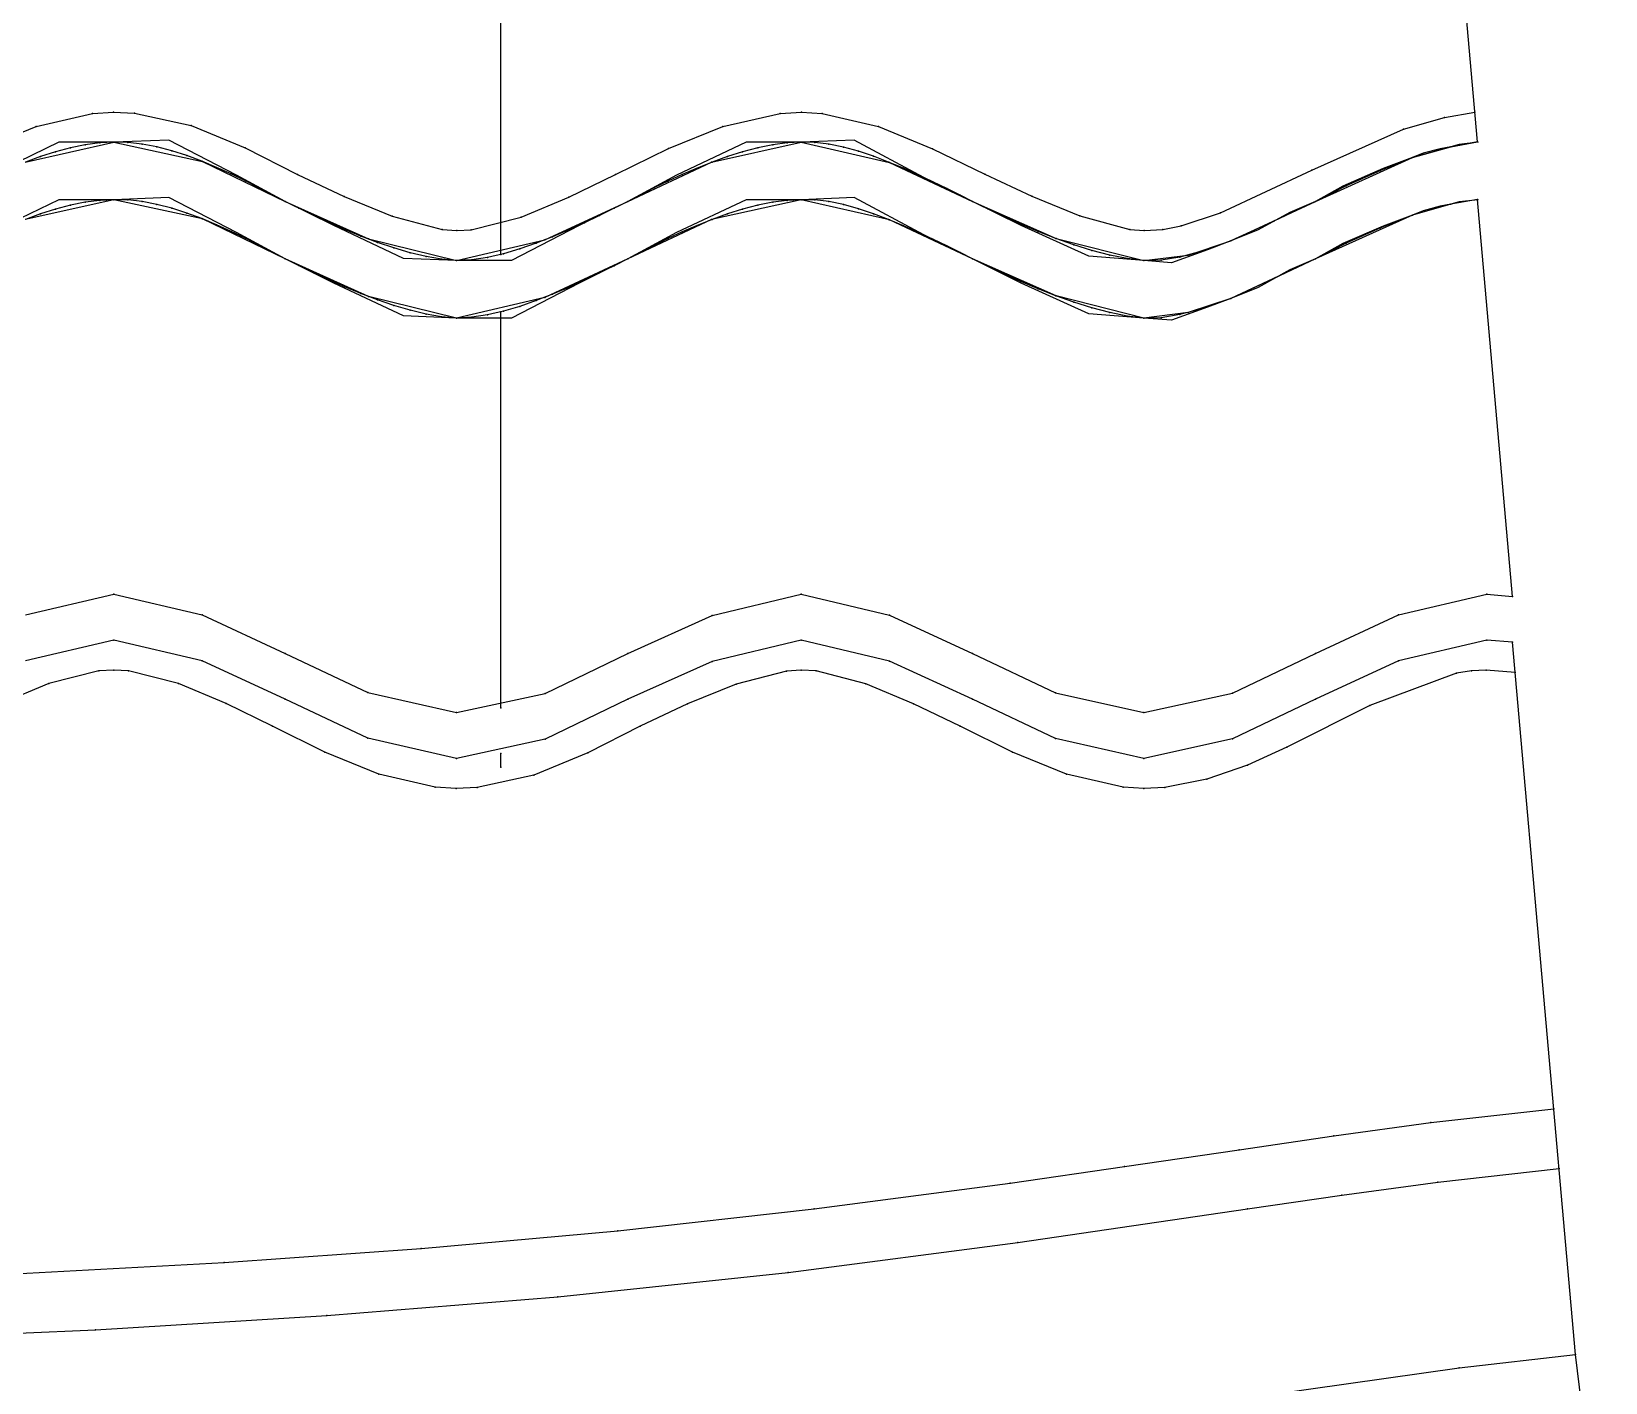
# Model space of a CAD drawing. Extents: x -592 to 501, y 0 to 1813.
# Drawn here: x -208.5 to -40.2, y 1311.6 to 1456.1 of the extents above; entities that cross this region are included whole.
import ezdxf

# ---------------------------------------------------------------- set-up
doc = ezdxf.new("R2010")
doc.units = 0

# ---------------------------------------------------------------- blocks, each defined once
blk = doc.blocks.new('Pattern2D_1545467_M')
at = {"layer": '1'}
blk.add_lwpolyline([(-209.180191, 1442.106689), (-199.711121, 1444.237427), (-190.223969, 1442.186768), (-181.393417, 1437.909546), (-172.489059, 1433.899658), (-163.075256, 1431.582153), (-153.633698, 1433.790405), (-144.757309, 1437.909668), (-135.79277, 1442.108032), (-126.213211, 1444.237427), (-116.762497, 1442.078979), (-107.895279, 1437.909546), (-98.979752, 1433.950806), (-89.577576, 1431.582153), (-84.851654, 1432.177734), (-80.305527, 1433.69104), (-71.259644, 1437.909546), (-60.856766, 1442.597046), (-56.78627, 1443.768433), (-53.920898, 1444.276123), (-58.595596, 1497.202271)], dxfattribs=at)
at = {"layer": '2'}
for p in [(-54.203232, 1447.472534), (-54.203232, 1447.472534), (-199.711121, 1444.237427), (-199.711121, 1444.237427), (-126.213211, 1444.237427), (-126.213211, 1444.237427), (-56.78627, 1443.768433), (-56.78627, 1443.768433), (-53.920898, 1444.276123), (-53.920898, 1444.276123), (-53.920898, 1444.276123), (-53.920898, 1444.276123), (-60.856766, 1442.597046), (-60.856766, 1442.597046), (-181.393417, 1437.909546), (-181.393417, 1437.909546), (-144.757309, 1437.909668), (-144.757309, 1437.909668), (-107.895279, 1437.909546), (-107.895279, 1437.909546), (-71.259644, 1437.909546), (-71.259644, 1437.909546), (-80.305527, 1433.69104), (-80.305527, 1433.69104), (-158.326263, 1432.251343), (-158.326263, 1432.251343), (-163.075256, 1431.582153), (-163.075256, 1431.582153), (-89.577576, 1431.582153), (-89.577576, 1431.582153)]:
    blk.add_point(p, dxfattribs=at)
at = {"layer": '3'}
for p in [(-201.959274, 1447.308594), (-201.959274, 1447.308594), (-199.733124, 1447.441406), (-199.733124, 1447.441406), (-197.500671, 1447.340454), (-197.500671, 1447.340454), (-128.462189, 1447.325195), (-128.462189, 1447.325195), (-126.203842, 1447.441895), (-126.203842, 1447.441895), (-123.970398, 1447.31189), (-123.970398, 1447.31189), (-208.008148, 1445.927246), (-208.008148, 1445.927246), (-191.424667, 1446.017456), (-191.424667, 1446.017456), (-134.578445, 1445.941406), (-134.578445, 1445.941406), (-117.942719, 1445.914917), (-117.942719, 1445.914917), (-61.821274, 1445.640625), (-61.821274, 1445.640625), (-57.462387, 1446.89502), (-57.462387, 1446.89502), (-204.322495, 1443.644165), (-204.322495, 1443.644165), (-202.748474, 1443.963989), (-202.748474, 1443.963989), (-201.207428, 1444.166626), (-201.207428, 1444.166626), (-199.711121, 1444.237427), (-199.711121, 1444.237427), (-198.214859, 1444.21582), (-198.214859, 1444.21582), (-196.673859, 1444.045288), (-196.673859, 1444.045288), (-195.099854, 1443.74292), (-195.099854, 1443.74292), (-130.859833, 1443.644165), (-130.859833, 1443.644165), (-129.267258, 1443.963989), (-129.267258, 1443.963989), (-127.713913, 1444.166626), (-127.713913, 1444.166626), (-126.213211, 1444.237427), (-126.213211, 1444.237427), (-124.764465, 1444.211304), (-124.764465, 1444.211304), (-123.254486, 1444.029053), (-123.254486, 1444.029053), (-121.697372, 1443.709961), (-121.697372, 1443.709961), (-56.78627, 1443.768433), (-56.78627, 1443.768433), (-207.522339, 1442.71167), (-207.522339, 1442.71167), (-205.917725, 1443.221924), (-205.917725, 1443.221924), (-193.504669, 1443.325928), (-193.504669, 1443.325928), (-191.90007, 1442.811279), (-191.90007, 1442.811279), (-190.297821, 1442.215942), (-190.297821, 1442.215942), (-190.223969, 1442.186768), (-190.223969, 1442.186768), (-185.650803, 1443.632446), (-185.650803, 1443.632446), (-140.418701, 1443.582642), (-140.418701, 1443.582642), (-135.79277, 1442.108032), (-135.79277, 1442.108032), (-135.7397, 1442.128174), (-135.7397, 1442.128174), (-134.10939, 1442.71167), (-134.10939, 1442.71167), (-132.478363, 1443.221924), (-132.478363, 1443.221924), (-120.1073, 1443.273804), (-120.1073, 1443.273804), (-118.498352, 1442.73999), (-118.498352, 1442.73999), (-116.884705, 1442.128052), (-116.884705, 1442.128052), (-116.762497, 1442.078979), (-116.762497, 1442.078979), (-112.194702, 1443.551392), (-112.194702, 1443.551392), (-60.856766, 1442.597046), (-60.856766, 1442.597046), (-188.709717, 1441.557251), (-188.709717, 1441.557251), (-187.147537, 1440.852173), (-187.147537, 1440.852173), (-180.064362, 1440.79834), (-180.064362, 1440.79834), (-146.084991, 1440.798706), (-146.084991, 1440.798706), (-138.944519, 1440.800171), (-138.944519, 1440.800171), (-137.35585, 1441.486084), (-137.35585, 1441.486084), (-115.280457, 1441.45752), (-115.280457, 1441.45752), (-113.699829, 1440.747925), (-113.699829, 1440.747925), (-106.599625, 1440.814453), (-106.599625, 1440.814453), (-71.645233, 1441.271118), (-71.645233, 1441.271118), (-64.307785, 1441.225464), (-64.307785, 1441.225464), (-185.623016, 1440.117676), (-185.623016, 1440.117676), (-184.14798, 1439.371094), (-184.14798, 1439.371094), (-182.734177, 1438.629395), (-182.734177, 1438.629395), (-143.412094, 1438.625), (-143.412094, 1438.625), (-141.985977, 1439.354858), (-141.985977, 1439.354858), (-140.49234, 1440.084839), (-140.49234, 1440.084839), (-112.156799, 1440.018799), (-112.156799, 1440.018799), (-110.665665, 1439.289673), (-110.665665, 1439.289673), (-67.95961, 1439.593628), (-67.95961, 1439.593628), (-181.393417, 1437.909546), (-181.393417, 1437.909546), (-179.921814, 1437.186523), (-179.921814, 1437.186523), (-175.055511, 1438.426514), (-175.055511, 1438.426514), (-151.060226, 1438.374634), (-151.060226, 1438.374634), (-146.223785, 1437.181274), (-146.223785, 1437.181274), (-144.757309, 1437.909668), (-144.757309, 1437.909668), (-109.240417, 1438.580078), (-109.240417, 1438.580078), (-107.895279, 1437.909546), (-107.895279, 1437.909546), (-106.277206, 1437.118652), (-106.277206, 1437.118652), (-101.560989, 1438.482178), (-101.560989, 1438.482178), (-71.259644, 1437.909546), (-71.259644, 1437.909546), (-178.356415, 1436.435913), (-178.356415, 1436.435913), (-176.715607, 1435.67688), (-176.715607, 1435.67688), (-169.933487, 1436.332275), (-169.933487, 1436.332275), (-156.15419, 1436.234985), (-156.15419, 1436.234985), (-149.398346, 1435.638916), (-149.398346, 1435.638916), (-147.775879, 1436.416992), (-147.775879, 1436.416992), (-104.557388, 1436.306641), (-104.557388, 1436.306641), (-102.756149, 1435.494629), (-102.756149, 1435.494629), (-96.430206, 1436.378418), (-96.430206, 1436.378418), (-85.607361, 1435.287109), (-85.607361, 1435.287109), (-81.384491, 1436.692871), (-81.384491, 1436.692871), (-75.697861, 1435.800537), (-75.697861, 1435.800537), (-175.0177, 1434.928467), (-175.0177, 1434.928467), (-173.281067, 1434.209595), (-173.281067, 1434.209595), (-172.489059, 1433.899658), (-172.489059, 1433.899658), (-164.612656, 1434.900146), (-164.612656, 1434.900146), (-163.046539, 1434.787842), (-163.046539, 1434.787842), (-161.480209, 1434.869995), (-161.480209, 1434.869995), (-153.633698, 1433.790405), (-153.633698, 1433.790405), (-152.793167, 1434.130371), (-152.793167, 1434.130371), (-151.075867, 1434.869263), (-151.075867, 1434.869263), (-100.893875, 1434.703735), (-100.893875, 1434.703735), (-98.99086, 1433.955078), (-98.99086, 1433.955078), (-98.979752, 1433.950806), (-98.979752, 1433.950806), (-91.1073, 1434.908447), (-91.1073, 1434.908447), (-89.554581, 1434.789185), (-89.554581, 1434.789185), (-87.575485, 1434.910522), (-87.575485, 1434.910522), (-80.305527, 1433.69104), (-80.305527, 1433.69104), (-171.524048, 1433.539185), (-171.524048, 1433.539185), (-169.764984, 1432.936523), (-169.764984, 1432.936523), (-168.022217, 1432.42041), (-168.022217, 1432.42041), (-166.314117, 1432.01001), (-166.314117, 1432.01001), (-159.753967, 1431.924438), (-159.753967, 1431.924438), (-158.030609, 1432.319092), (-158.030609, 1432.319092), (-156.285828, 1432.833008), (-156.285828, 1432.833008), (-154.534912, 1433.444214), (-154.534912, 1433.444214), (-97.06749, 1433.269531), (-97.06749, 1433.269531), (-95.14415, 1432.668457), (-95.14415, 1432.668457), (-93.241135, 1432.172729), (-93.241135, 1432.172729), (-85.760101, 1431.953369), (-85.760101, 1431.953369), (-84.851654, 1432.177734), (-84.851654, 1432.177734), (-83.79715, 1432.47644), (-83.79715, 1432.47644), (-81.942795, 1433.089355), (-81.942795, 1433.089355), (-164.658997, 1431.724243), (-164.658997, 1431.724243), (-163.075256, 1431.582153), (-163.075256, 1431.582153), (-161.440613, 1431.671387), (-161.440613, 1431.671387), (-91.378845, 1431.803589), (-91.378845, 1431.803589), (-89.577576, 1431.582153), (-89.577576, 1431.582153), (-87.723068, 1431.621582), (-87.723068, 1431.621582)]:
    blk.add_point(p, dxfattribs=at)
at = {"layer": '8'}
for points in [[(-158.326263, 1432.251343), (-158.326294, 1497.670654)], [(-213.780029, 1443.578003), (-208.008148, 1445.927246), (-201.959274, 1447.308594), (-199.733124, 1447.441406), (-197.500671, 1447.340454), (-191.424667, 1446.017456), (-185.650803, 1443.632446), (-180.064362, 1440.79834), (-175.055511, 1438.426514), (-169.933487, 1436.332275), (-164.612656, 1434.900146), (-163.046539, 1434.787842), (-161.480209, 1434.869995), (-156.15419, 1436.234985), (-151.060226, 1438.374634), (-146.084991, 1440.798706), (-140.418701, 1443.582642), (-134.578445, 1445.941406), (-128.462189, 1447.325195), (-126.203842, 1447.441895), (-123.970398, 1447.31189), (-117.942719, 1445.914917), (-112.194702, 1443.551392), (-106.599625, 1440.814453), (-101.560989, 1438.482178), (-96.430206, 1436.378418), (-91.1073, 1434.908447), (-89.554581, 1434.789185), (-87.575485, 1434.910522), (-85.607361, 1435.287109), (-81.384491, 1436.692871), (-71.645233, 1441.271118), (-61.821274, 1445.640625), (-57.462387, 1446.89502), (-54.203232, 1447.472534)], [(-53.920898, 1444.276123), (-56.78627, 1443.768433), (-56.78627, 1443.768433), (-60.856766, 1442.597046), (-60.856766, 1442.597046), (-64.307785, 1441.225464), (-67.95961, 1439.593628), (-71.259644, 1437.909546), (-71.259644, 1437.909546), (-75.697861, 1435.800537), (-80.305527, 1433.69104), (-80.305527, 1433.69104), (-81.942795, 1433.089355), (-83.79715, 1432.47644), (-85.760101, 1431.953369), (-87.723068, 1431.621582), (-89.577576, 1431.582153), (-89.577576, 1431.582153), (-91.378845, 1431.803589), (-93.241135, 1432.172729), (-95.14415, 1432.668457), (-97.06749, 1433.269531), (-98.99086, 1433.955078), (-100.893875, 1434.703735), (-102.756149, 1435.494629), (-104.557388, 1436.306641), (-106.277206, 1437.118652), (-107.895279, 1437.909546), (-107.895279, 1437.909546), (-109.240417, 1438.580078), (-110.665665, 1439.289673), (-112.156799, 1440.018799), (-113.699829, 1440.747925), (-115.280457, 1441.45752), (-116.884705, 1442.128052), (-118.498352, 1442.73999), (-120.1073, 1443.273804), (-121.697372, 1443.709961), (-123.254486, 1444.029053), (-124.764465, 1444.211304), (-126.213211, 1444.237427), (-126.213211, 1444.237427), (-127.713913, 1444.166626), (-129.267258, 1443.963989), (-130.859833, 1443.644165), (-132.478363, 1443.221924), (-134.10939, 1442.71167), (-135.7397, 1442.128174), (-137.35585, 1441.486084), (-138.944519, 1440.800171), (-140.49234, 1440.084839), (-141.985977, 1439.354858), (-143.412094, 1438.625), (-144.757309, 1437.909668), (-144.757309, 1437.909668), (-146.223785, 1437.181274), (-147.775879, 1436.416992), (-149.398346, 1435.638916), (-151.075867, 1434.869263), (-152.793167, 1434.130371), (-154.534912, 1433.444214), (-156.285828, 1432.833008), (-158.030609, 1432.319092), (-159.753967, 1431.924438), (-161.440613, 1431.671387), (-163.075256, 1431.582153), (-163.075256, 1431.582153), (-164.658997, 1431.724243), (-166.314117, 1432.01001), (-168.022217, 1432.42041), (-169.764984, 1432.936523), (-171.524048, 1433.539185), (-173.281067, 1434.209595), (-175.0177, 1434.928467), (-176.715607, 1435.67688), (-178.356415, 1436.435913), (-179.921814, 1437.186523), (-181.393417, 1437.909546), (-181.393417, 1437.909546), (-182.734177, 1438.629395), (-184.14798, 1439.371094), (-185.623016, 1440.117676), (-187.147537, 1440.852173), (-188.709717, 1441.557251), (-190.297821, 1442.215942), (-191.90007, 1442.811279), (-193.504669, 1443.325928), (-195.099854, 1443.74292), (-196.673859, 1444.045288), (-198.214859, 1444.21582), (-199.711121, 1444.237427), (-199.711121, 1444.237427), (-201.207428, 1444.166626), (-202.748474, 1443.963989), (-204.322495, 1443.644165), (-205.917725, 1443.221924), (-207.522339, 1442.71167), (-209.124603, 1442.128174)]]:
    blk.add_lwpolyline(points, dxfattribs=at)
at = {"layer": '84'}
blk.add_lwpolyline([(-209.180191, 1442.106689), (-199.711121, 1444.237427), (-190.223969, 1442.186768), (-181.393417, 1437.909546), (-172.489059, 1433.899658), (-163.075256, 1431.582153), (-153.633698, 1433.790405), (-144.757309, 1437.909668), (-135.79277, 1442.108032), (-126.213211, 1444.237427), (-116.762497, 1442.078979), (-107.895279, 1437.909546), (-98.979752, 1433.950806), (-89.577576, 1431.582153), (-84.851654, 1432.177734), (-80.305527, 1433.69104), (-71.259644, 1437.909546), (-60.856766, 1442.597046), (-56.78627, 1443.768433), (-53.920898, 1444.276123), (-58.595596, 1497.202271)], dxfattribs=at)
at = {"layer": '85'}
for points in [[(-158.326263, 1432.251343), (-158.326294, 1497.670654)], [(-213.780029, 1443.578003), (-208.008148, 1445.927246), (-201.959274, 1447.308594), (-199.733124, 1447.441406), (-197.500671, 1447.340454), (-191.424667, 1446.017456), (-185.650803, 1443.632446), (-180.064362, 1440.79834), (-175.055511, 1438.426514), (-169.933487, 1436.332275), (-164.612656, 1434.900146), (-163.046539, 1434.787842), (-161.480209, 1434.869995), (-156.15419, 1436.234985), (-151.060226, 1438.374634), (-146.084991, 1440.798706), (-140.418701, 1443.582642), (-134.578445, 1445.941406), (-128.462189, 1447.325195), (-126.203842, 1447.441895), (-123.970398, 1447.31189), (-117.942719, 1445.914917), (-112.194702, 1443.551392), (-106.599625, 1440.814453), (-101.560989, 1438.482178), (-96.430206, 1436.378418), (-91.1073, 1434.908447), (-89.554581, 1434.789185), (-87.575485, 1434.910522), (-85.607361, 1435.287109), (-81.384491, 1436.692871), (-71.645233, 1441.271118), (-61.821274, 1445.640625), (-57.462387, 1446.89502), (-54.203232, 1447.472534)], [(-53.920898, 1444.276123), (-53.84613, 1444.237427), (-55.881378, 1444.002808), (-56.78627, 1443.768433), (-57.91687, 1443.534302), (-59.725952, 1443.065552), (-60.856766, 1442.597046), (-64.023071, 1441.424927), (-68.319733, 1439.550415), (-71.259644, 1437.909546), (-73.973389, 1436.737915), (-77.36586, 1434.863403), (-80.305527, 1433.69104), (-82.793106, 1432.753784), (-86.637436, 1431.348022), (-89.577576, 1431.582153), (-95.457397, 1432.050903), (-102.693954, 1435.331909), (-107.895279, 1437.909546), (-113.096832, 1440.487671), (-120.55957, 1444.471558), (-126.213211, 1444.237427), (-132.093033, 1444.237427), (-139.556, 1440.722046), (-144.757309, 1437.909668), (-149.958633, 1435.331909), (-157.195679, 1431.582153), (-163.075256, 1431.582153), (-168.729126, 1431.816528), (-176.191864, 1435.331909), (-181.393417, 1437.909546), (-186.594727, 1440.722046), (-193.831299, 1444.471558), (-199.711121, 1444.237427), (-205.591156, 1444.237427), (-212.827728, 1440.722046)]]:
    blk.add_lwpolyline(points, dxfattribs=at)
blk = doc.blocks.new('Pattern2D_1545469_M')
at = {"layer": '1'}
blk.add_lwpolyline([(-209.152863, 1393.704468), (-199.711349, 1395.912598), (-190.269745, 1393.704468), (-181.393188, 1389.585449), (-172.535782, 1385.41748), (-163.07547, 1383.25769), (-153.588211, 1385.308105), (-144.757553, 1389.585327), (-135.74649, 1393.625244), (-126.213242, 1395.91272), (-116.78067, 1393.674683), (-107.895538, 1389.585205), (-99.0466, 1385.388306), (-89.577576, 1383.25769), (-80.099121, 1385.337769), (-71.259415, 1389.585327), (-62.383011, 1393.70459), (-52.941483, 1395.912842), (-50.170441, 1395.673584), (-53.920898, 1438.135742), (-56.78627, 1437.628052), (-60.856766, 1436.456665), (-71.259644, 1431.769165), (-80.305527, 1427.550659), (-84.851654, 1426.037354), (-89.577576, 1425.441772), (-98.979752, 1427.810425), (-107.895279, 1431.769165), (-116.762497, 1435.938599), (-126.213211, 1438.097046), (-135.79277, 1435.967651), (-144.757309, 1431.769287), (-153.633698, 1427.650024), (-163.075256, 1425.441772), (-172.489059, 1427.759277), (-181.393417, 1431.769165), (-190.223969, 1436.046387), (-199.711121, 1438.097046), (-209.180191, 1435.966309)], dxfattribs=at)
at = {"layer": '2'}
for p in [(-199.711121, 1438.097046), (-199.711121, 1438.097046), (-126.213211, 1438.097046), (-126.213211, 1438.097046), (-56.78627, 1437.628052), (-56.78627, 1437.628052), (-53.920898, 1438.135742), (-53.920898, 1438.135742), (-53.920898, 1438.135742), (-53.920898, 1438.135742), (-60.856766, 1436.456665), (-60.856766, 1436.456665), (-181.393417, 1431.769165), (-181.393417, 1431.769165), (-144.757309, 1431.769287), (-144.757309, 1431.769287), (-107.895279, 1431.769165), (-107.895279, 1431.769165), (-71.259644, 1431.769165), (-71.259644, 1431.769165), (-80.305527, 1427.550659), (-80.305527, 1427.550659), (-163.075256, 1425.441772), (-163.075256, 1425.441772), (-158.326263, 1426.110962), (-158.326263, 1426.110962), (-89.577576, 1425.441772), (-89.577576, 1425.441772), (-50.170441, 1395.673584), (-50.170441, 1395.673584), (-158.326263, 1383.787964), (-158.326263, 1383.787964)]:
    blk.add_point(p, dxfattribs=at)
at = {"layer": '3'}
for p in [(-205.917725, 1437.081543), (-205.917725, 1437.081543), (-204.322495, 1437.503784), (-204.322495, 1437.503784), (-202.748474, 1437.823608), (-202.748474, 1437.823608), (-201.207428, 1438.026245), (-201.207428, 1438.026245), (-199.711121, 1438.097046), (-199.711121, 1438.097046), (-198.214859, 1438.075439), (-198.214859, 1438.075439), (-196.673859, 1437.904907), (-196.673859, 1437.904907), (-195.099854, 1437.602539), (-195.099854, 1437.602539), (-193.504669, 1437.185547), (-193.504669, 1437.185547), (-132.478363, 1437.081543), (-132.478363, 1437.081543), (-130.859833, 1437.503784), (-130.859833, 1437.503784), (-129.267258, 1437.823608), (-129.267258, 1437.823608), (-127.713913, 1438.026245), (-127.713913, 1438.026245), (-126.213211, 1438.097046), (-126.213211, 1438.097046), (-124.764465, 1438.070923), (-124.764465, 1438.070923), (-123.254486, 1437.888672), (-123.254486, 1437.888672), (-121.697372, 1437.56958), (-121.697372, 1437.56958), (-120.1073, 1437.133423), (-120.1073, 1437.133423), (-56.78627, 1437.628052), (-56.78627, 1437.628052), (-207.522339, 1436.571289), (-207.522339, 1436.571289), (-191.90007, 1436.670898), (-191.90007, 1436.670898), (-190.297821, 1436.075562), (-190.297821, 1436.075562), (-190.223969, 1436.046387), (-190.223969, 1436.046387), (-188.709717, 1435.41687), (-188.709717, 1435.41687), (-137.35585, 1435.345703), (-137.35585, 1435.345703), (-135.79277, 1435.967651), (-135.79277, 1435.967651), (-135.7397, 1435.987793), (-135.7397, 1435.987793), (-134.10939, 1436.571289), (-134.10939, 1436.571289), (-118.498352, 1436.599609), (-118.498352, 1436.599609), (-116.884705, 1435.987671), (-116.884705, 1435.987671), (-116.762497, 1435.938599), (-116.762497, 1435.938599), (-115.280457, 1435.317139), (-115.280457, 1435.317139), (-60.856766, 1436.456665), (-60.856766, 1436.456665), (-187.147537, 1434.711792), (-187.147537, 1434.711792), (-185.623016, 1433.977295), (-185.623016, 1433.977295), (-140.49234, 1433.944458), (-140.49234, 1433.944458), (-138.944519, 1434.65979), (-138.944519, 1434.65979), (-113.699829, 1434.607544), (-113.699829, 1434.607544), (-112.156799, 1433.878418), (-112.156799, 1433.878418), (-64.307785, 1435.085083), (-64.307785, 1435.085083), (-184.14798, 1433.230713), (-184.14798, 1433.230713), (-182.734177, 1432.489014), (-182.734177, 1432.489014), (-143.412094, 1432.484619), (-143.412094, 1432.484619), (-141.985977, 1433.214478), (-141.985977, 1433.214478), (-110.665665, 1433.149292), (-110.665665, 1433.149292), (-109.240417, 1432.439697), (-109.240417, 1432.439697), (-67.95961, 1433.453247), (-67.95961, 1433.453247), (-181.393417, 1431.769165), (-181.393417, 1431.769165), (-179.921814, 1431.046143), (-179.921814, 1431.046143), (-178.356415, 1430.295532), (-178.356415, 1430.295532), (-147.775879, 1430.276611), (-147.775879, 1430.276611), (-146.223785, 1431.040894), (-146.223785, 1431.040894), (-144.757309, 1431.769287), (-144.757309, 1431.769287), (-107.895279, 1431.769165), (-107.895279, 1431.769165), (-106.277206, 1430.978271), (-106.277206, 1430.978271), (-71.259644, 1431.769165), (-71.259644, 1431.769165), (-176.715607, 1429.536499), (-176.715607, 1429.536499), (-175.0177, 1428.788086), (-175.0177, 1428.788086), (-151.075867, 1428.728882), (-151.075867, 1428.728882), (-149.398346, 1429.498535), (-149.398346, 1429.498535), (-104.557388, 1430.16626), (-104.557388, 1430.16626), (-102.756149, 1429.354248), (-102.756149, 1429.354248), (-100.893875, 1428.563354), (-100.893875, 1428.563354), (-75.697861, 1429.660156), (-75.697861, 1429.660156), (-173.281067, 1428.069214), (-173.281067, 1428.069214), (-172.489059, 1427.759277), (-172.489059, 1427.759277), (-171.524048, 1427.398804), (-171.524048, 1427.398804), (-154.534912, 1427.303833), (-154.534912, 1427.303833), (-153.633698, 1427.650024), (-153.633698, 1427.650024), (-152.793167, 1427.98999), (-152.793167, 1427.98999), (-98.99086, 1427.814697), (-98.99086, 1427.814697), (-98.979752, 1427.810425), (-98.979752, 1427.810425), (-97.06749, 1427.12915), (-97.06749, 1427.12915), (-81.942795, 1426.948975), (-81.942795, 1426.948975), (-80.305527, 1427.550659), (-80.305527, 1427.550659), (-169.764984, 1426.796143), (-169.764984, 1426.796143), (-168.022217, 1426.280029), (-168.022217, 1426.280029), (-166.314117, 1425.869629), (-166.314117, 1425.869629), (-164.658997, 1425.583862), (-164.658997, 1425.583862), (-163.075256, 1425.441772), (-163.075256, 1425.441772), (-161.440613, 1425.531006), (-161.440613, 1425.531006), (-159.753967, 1425.784058), (-159.753967, 1425.784058), (-158.030609, 1426.178711), (-158.030609, 1426.178711), (-156.285828, 1426.692627), (-156.285828, 1426.692627), (-95.14415, 1426.528076), (-95.14415, 1426.528076), (-93.241135, 1426.032349), (-93.241135, 1426.032349), (-91.378845, 1425.663208), (-91.378845, 1425.663208), (-89.577576, 1425.441772), (-89.577576, 1425.441772), (-87.723068, 1425.481201), (-87.723068, 1425.481201), (-85.760101, 1425.812988), (-85.760101, 1425.812988), (-84.851654, 1426.037354), (-84.851654, 1426.037354), (-83.79715, 1426.33606), (-83.79715, 1426.33606), (-199.711349, 1395.912598), (-199.711349, 1395.912598), (-126.213242, 1395.91272), (-126.213242, 1395.91272), (-52.941483, 1395.912842), (-52.941483, 1395.912842), (-190.269745, 1393.704468), (-190.269745, 1393.704468), (-135.74649, 1393.625244), (-135.74649, 1393.625244), (-116.78067, 1393.674683), (-116.78067, 1393.674683), (-62.383011, 1393.70459), (-62.383011, 1393.70459), (-181.393188, 1389.585449), (-181.393188, 1389.585449), (-144.757553, 1389.585327), (-144.757553, 1389.585327), (-107.895538, 1389.585205), (-107.895538, 1389.585205), (-71.259415, 1389.585327), (-71.259415, 1389.585327), (-172.535782, 1385.41748), (-172.535782, 1385.41748), (-153.588211, 1385.308105), (-153.588211, 1385.308105), (-99.0466, 1385.388306), (-99.0466, 1385.388306), (-80.099121, 1385.337769), (-80.099121, 1385.337769), (-163.07547, 1383.25769), (-163.07547, 1383.25769), (-89.577576, 1383.25769), (-89.577576, 1383.25769)]:
    blk.add_point(p, dxfattribs=at)
at = {"layer": '8'}
for points in [[(-53.920898, 1438.135742), (-56.78627, 1437.628052), (-56.78627, 1437.628052), (-60.856766, 1436.456665), (-60.856766, 1436.456665), (-64.307785, 1435.085083), (-67.95961, 1433.453247), (-71.259644, 1431.769165), (-71.259644, 1431.769165), (-75.697861, 1429.660156), (-80.305527, 1427.550659), (-80.305527, 1427.550659), (-81.942795, 1426.948975), (-83.79715, 1426.33606), (-85.760101, 1425.812988), (-87.723068, 1425.481201), (-89.577576, 1425.441772), (-89.577576, 1425.441772), (-91.378845, 1425.663208), (-93.241135, 1426.032349), (-95.14415, 1426.528076), (-97.06749, 1427.12915), (-98.99086, 1427.814697), (-100.893875, 1428.563354), (-102.756149, 1429.354248), (-104.557388, 1430.16626), (-106.277206, 1430.978271), (-107.895279, 1431.769165), (-107.895279, 1431.769165), (-109.240417, 1432.439697), (-110.665665, 1433.149292), (-112.156799, 1433.878418), (-113.699829, 1434.607544), (-115.280457, 1435.317139), (-116.884705, 1435.987671), (-118.498352, 1436.599609), (-120.1073, 1437.133423), (-121.697372, 1437.56958), (-123.254486, 1437.888672), (-124.764465, 1438.070923), (-126.213211, 1438.097046), (-126.213211, 1438.097046), (-127.713913, 1438.026245), (-129.267258, 1437.823608), (-130.859833, 1437.503784), (-132.478363, 1437.081543), (-134.10939, 1436.571289), (-135.7397, 1435.987793), (-137.35585, 1435.345703), (-138.944519, 1434.65979), (-140.49234, 1433.944458), (-141.985977, 1433.214478), (-143.412094, 1432.484619), (-144.757309, 1431.769287), (-144.757309, 1431.769287), (-146.223785, 1431.040894), (-147.775879, 1430.276611), (-149.398346, 1429.498535), (-151.075867, 1428.728882), (-152.793167, 1427.98999), (-154.534912, 1427.303833), (-156.285828, 1426.692627), (-158.030609, 1426.178711), (-159.753967, 1425.784058), (-161.440613, 1425.531006), (-163.075256, 1425.441772), (-163.075256, 1425.441772), (-164.658997, 1425.583862), (-166.314117, 1425.869629), (-168.022217, 1426.280029), (-169.764984, 1426.796143), (-171.524048, 1427.398804), (-173.281067, 1428.069214), (-175.0177, 1428.788086), (-176.715607, 1429.536499), (-178.356415, 1430.295532), (-179.921814, 1431.046143), (-181.393417, 1431.769165), (-181.393417, 1431.769165), (-182.734177, 1432.489014), (-184.14798, 1433.230713), (-185.623016, 1433.977295), (-187.147537, 1434.711792), (-188.709717, 1435.41687), (-190.297821, 1436.075562), (-191.90007, 1436.670898), (-193.504669, 1437.185547), (-195.099854, 1437.602539), (-196.673859, 1437.904907), (-198.214859, 1438.075439), (-199.711121, 1438.097046), (-199.711121, 1438.097046), (-201.207428, 1438.026245), (-202.748474, 1437.823608), (-204.322495, 1437.503784), (-205.917725, 1437.081543), (-207.522339, 1436.571289), (-209.124603, 1435.987793)], [(-158.326263, 1383.787964), (-158.326263, 1426.110962)]]:
    blk.add_lwpolyline(points, dxfattribs=at)
at = {"layer": '84'}
blk.add_lwpolyline([(-209.152863, 1393.704468), (-199.711349, 1395.912598), (-190.269745, 1393.704468), (-181.393188, 1389.585449), (-172.535782, 1385.41748), (-163.07547, 1383.25769), (-153.588211, 1385.308105), (-144.757553, 1389.585327), (-135.74649, 1393.625244), (-126.213242, 1395.91272), (-116.78067, 1393.674683), (-107.895538, 1389.585205), (-99.0466, 1385.388306), (-89.577576, 1383.25769), (-80.099121, 1385.337769), (-71.259415, 1389.585327), (-62.383011, 1393.70459), (-52.941483, 1395.912842), (-50.170441, 1395.673584), (-53.920898, 1438.135742), (-56.78627, 1437.628052), (-60.856766, 1436.456665), (-71.259644, 1431.769165), (-80.305527, 1427.550659), (-84.851654, 1426.037354), (-89.577576, 1425.441772), (-98.979752, 1427.810425), (-107.895279, 1431.769165), (-116.762497, 1435.938599), (-126.213211, 1438.097046), (-135.79277, 1435.967651), (-144.757309, 1431.769287), (-153.633698, 1427.650024), (-163.075256, 1425.441772), (-172.489059, 1427.759277), (-181.393417, 1431.769165), (-190.223969, 1436.046387), (-199.711121, 1438.097046), (-209.180191, 1435.966309)], dxfattribs=at)
at = {"layer": '85'}
for points in [[(-53.920898, 1438.135742), (-53.84613, 1438.097046), (-55.881378, 1437.862427), (-56.78627, 1437.628052), (-57.91687, 1437.393921), (-59.725952, 1436.925171), (-60.856766, 1436.456665), (-64.023071, 1435.284546), (-68.319733, 1433.410034), (-71.259644, 1431.769165), (-73.973389, 1430.597534), (-77.36586, 1428.723022), (-80.305527, 1427.550659), (-82.793106, 1426.613403), (-86.637436, 1425.207642), (-89.577576, 1425.441772), (-95.457397, 1425.910522), (-102.693954, 1429.191528), (-107.895279, 1431.769165), (-113.096832, 1434.34729), (-120.55957, 1438.331177), (-126.213211, 1438.097046), (-132.093033, 1438.097046), (-139.556, 1434.581665), (-144.757309, 1431.769287), (-149.958633, 1429.191528), (-157.195679, 1425.441772), (-163.075256, 1425.441772), (-168.729126, 1425.676147), (-176.191864, 1429.191528), (-181.393417, 1431.769165), (-186.594727, 1434.581665), (-193.831299, 1438.331177), (-199.711121, 1438.097046), (-205.591156, 1438.097046), (-212.827728, 1434.581665)], [(-158.326263, 1383.787964), (-158.326263, 1426.110962)]]:
    blk.add_lwpolyline(points, dxfattribs=at)
blk = doc.blocks.new('Pattern2D_1545470_M')
at = {"layer": '1'}
blk.add_lwpolyline([(-40.241119, 1288.419067), (-43.443497, 1314.613647), (-50.170441, 1390.774902), (-52.941483, 1391.01416), (-62.383011, 1388.805908), (-71.259415, 1384.686646), (-80.099121, 1380.439087), (-89.577576, 1378.359009), (-99.0466, 1380.489624), (-107.895538, 1384.686523), (-116.78067, 1388.776001), (-126.213242, 1391.014038), (-135.74649, 1388.726563), (-144.757553, 1384.686646), (-153.588211, 1380.409424), (-163.07547, 1378.359009), (-172.535782, 1380.518799), (-181.393188, 1384.686768), (-190.269745, 1388.805786), (-199.711349, 1391.013916), (-209.152863, 1388.805786)], dxfattribs=at)
at = {"layer": '2'}
for p in [(-50.170441, 1390.774902), (-50.170441, 1390.774902), (-49.884644, 1387.539185), (-49.884644, 1387.539185), (-158.326263, 1378.889282), (-158.326263, 1378.889282), (-158.326263, 1377.421509), (-158.326263, 1377.421509), (-45.76593, 1340.907837), (-45.76593, 1340.907837), (-45.202896, 1334.533447), (-45.202896, 1334.533447), (-43.443497, 1314.613647), (-43.443497, 1314.613647), (-43.443497, 1314.613647), (-43.443497, 1314.613647), (-43.443497, 1314.613647), (-43.443497, 1314.613647)]:
    blk.add_point(p, dxfattribs=at)
at = {"layer": '3'}
for p in [(-199.711349, 1391.013916), (-199.711349, 1391.013916), (-126.213242, 1391.014038), (-126.213242, 1391.014038), (-52.941483, 1391.01416), (-52.941483, 1391.01416), (-190.269745, 1388.805786), (-190.269745, 1388.805786), (-135.74649, 1388.726563), (-135.74649, 1388.726563), (-116.78067, 1388.776001), (-116.78067, 1388.776001), (-62.383011, 1388.805908), (-62.383011, 1388.805908), (-201.298645, 1387.715088), (-201.298645, 1387.715088), (-199.711609, 1387.808716), (-199.711609, 1387.808716), (-198.125183, 1387.714966), (-198.125183, 1387.714966), (-127.793686, 1387.705566), (-127.793686, 1387.705566), (-126.204544, 1387.80835), (-126.204544, 1387.80835), (-124.636398, 1387.715698), (-124.636398, 1387.715698), (-56.163025, 1387.477783), (-56.163025, 1387.477783), (-54.557343, 1387.737793), (-54.557343, 1387.737793), (-53.002731, 1387.80835), (-53.002731, 1387.80835), (-206.629318, 1386.358032), (-206.629318, 1386.358032), (-192.795929, 1386.358398), (-192.795929, 1386.358398), (-133.180313, 1386.290649), (-133.180313, 1386.290649), (-119.310486, 1386.333496), (-119.310486, 1386.333496), (-187.698151, 1384.227295), (-187.698151, 1384.227295), (-181.393188, 1384.686768), (-181.393188, 1384.686768), (-144.757553, 1384.686646), (-144.757553, 1384.686646), (-138.364349, 1384.190308), (-138.364349, 1384.190308), (-114.207169, 1384.208252), (-114.207169, 1384.208252), (-107.895538, 1384.686523), (-107.895538, 1384.686523), (-71.259415, 1384.686646), (-71.259415, 1384.686646), (-65.431, 1384.006348), (-65.431, 1384.006348), (-182.724136, 1381.799194), (-182.724136, 1381.799194), (-143.429718, 1381.797241), (-143.429718, 1381.797241), (-109.222473, 1381.796997), (-109.222473, 1381.796997), (-172.535782, 1380.518799), (-172.535782, 1380.518799), (-153.588211, 1380.409424), (-153.588211, 1380.409424), (-99.0466, 1380.489624), (-99.0466, 1380.489624), (-80.099121, 1380.439087), (-80.099121, 1380.439087), (-177.130676, 1379.039673), (-177.130676, 1379.039673), (-163.07547, 1378.359009), (-163.07547, 1378.359009), (-149.017975, 1378.963501), (-149.017975, 1378.963501), (-103.630966, 1379.018311), (-103.630966, 1379.018311), (-89.577576, 1378.359009), (-89.577576, 1378.359009), (-74.320999, 1379.560181), (-74.320999, 1379.560181), (-171.366409, 1376.695313), (-171.366409, 1376.695313), (-154.792496, 1376.57605), (-154.792496, 1376.57605), (-97.864975, 1376.662109), (-97.864975, 1376.662109), (-78.513733, 1377.643433), (-78.513733, 1377.643433), (-165.330826, 1375.294556), (-165.330826, 1375.294556), (-163.104523, 1375.154907), (-163.104523, 1375.154907), (-160.869766, 1375.252563), (-160.869766, 1375.252563), (-91.81897, 1375.282349), (-91.81897, 1375.282349), (-89.589539, 1375.154785), (-89.589539, 1375.154785), (-87.357422, 1375.264893), (-87.357422, 1375.264893), (-82.856491, 1376.134155), (-82.856491, 1376.134155), (-58.908401, 1339.422241), (-58.908401, 1339.422241), (-69.278839, 1338.022461), (-69.278839, 1338.022461), (-79.395752, 1336.528687), (-79.395752, 1336.528687), (-91.650665, 1334.714233), (-91.650665, 1334.714233), (-103.876801, 1332.959473), (-103.876801, 1332.959473), (-58.174927, 1333.067139), (-58.174927, 1333.067139), (-68.443604, 1331.681152), (-68.443604, 1331.681152), (-124.818619, 1330.189697), (-124.818619, 1330.189697), (-78.523422, 1330.192871), (-78.523422, 1330.192871), (-145.810516, 1327.857666), (-145.810516, 1327.857666), (-166.843094, 1325.973267), (-166.843094, 1325.973267), (-103.044479, 1326.617798), (-103.044479, 1326.617798), (-187.90625, 1324.477783), (-187.90625, 1324.477783), (-127.612625, 1323.409058), (-127.612625, 1323.409058), (-152.248077, 1320.809814), (-152.248077, 1320.809814), (-176.933746, 1318.796631), (-176.933746, 1318.796631), (-201.652939, 1317.276245), (-201.652939, 1317.276245), (-55.881851, 1313.207642), (-55.881851, 1313.207642), (-55.881851, 1313.207642), (-55.881851, 1313.207642)]:
    blk.add_point(p, dxfattribs=at)
at = {"layer": '8'}
for points in [[(-49.884644, 1387.539185), (-53.002731, 1387.80835), (-54.557343, 1387.737793), (-56.163025, 1387.477783), (-65.431, 1384.006348), (-74.320999, 1379.560181), (-78.513733, 1377.643433), (-82.856491, 1376.134155), (-87.357422, 1375.264893), (-89.589539, 1375.154785), (-91.81897, 1375.282349), (-97.864975, 1376.662109), (-103.630966, 1379.018311), (-109.222473, 1381.796997), (-114.207169, 1384.208252), (-119.310486, 1386.333496), (-124.636398, 1387.715698), (-126.204544, 1387.80835), (-127.793686, 1387.705566), (-133.180313, 1386.290649), (-138.364349, 1384.190308), (-143.429718, 1381.797241), (-149.017975, 1378.963501), (-154.792496, 1376.57605), (-160.869766, 1375.252563), (-163.104523, 1375.154907), (-165.330826, 1375.294556), (-171.366409, 1376.695313), (-177.130676, 1379.039673), (-182.724136, 1381.799194), (-187.698151, 1384.227295), (-192.795929, 1386.358398), (-198.125183, 1387.714966), (-199.711609, 1387.808716), (-201.298645, 1387.715088), (-206.629318, 1386.358032), (-211.727112, 1384.222778)], [(-158.326263, 1377.421509), (-158.326263, 1378.889282)], [(-400.614807, 1327.858521), (-379.58078, 1325.973755), (-358.516205, 1324.477905), (-337.433441, 1323.314575), (-316.335449, 1322.46814), (-295.226746, 1322.031006), (-273.209015, 1322.031006), (-251.191345, 1322.031006), (-230.084091, 1322.468018), (-208.987549, 1323.314697), (-187.90625, 1324.477783), (-166.843094, 1325.973267), (-145.810516, 1327.857666), (-124.818619, 1330.189697), (-103.876801, 1332.959473), (-91.650665, 1334.714233), (-79.395752, 1336.528687), (-69.278839, 1338.022461), (-58.908401, 1339.422241), (-45.76593, 1340.907837)], [(-501.215149, 1334.533447), (-488.243225, 1333.067139), (-477.974335, 1331.681152), (-467.902893, 1330.194214), (-443.380676, 1326.618896), (-418.811401, 1323.40979), (-394.174744, 1320.810303), (-369.487885, 1318.796875), (-344.767517, 1317.276367), (-320.026062, 1316.187744), (-295.268341, 1315.630981), (-273.209015, 1315.630981), (-251.14975, 1315.630981), (-226.393219, 1316.187744), (-201.652939, 1317.276245), (-176.933746, 1318.796631), (-152.248077, 1320.809814), (-127.612625, 1323.409058), (-103.044479, 1326.617798), (-78.523422, 1330.192871), (-68.443604, 1331.681152), (-58.174927, 1333.067139), (-45.202896, 1334.533447)], [(-502.974548, 1314.613647), (-490.536194, 1313.207642), (-470.635315, 1310.39563), (-419.526093, 1303.364624), (-374.975159, 1299.146606), (-330.198059, 1296.568481), (-295.371521, 1295.630981), (-273.209015, 1295.630981), (-251.046509, 1295.630981), (-216.219971, 1296.568481), (-171.442871, 1299.146606), (-126.891937, 1303.364624), (-75.7827, 1310.39563), (-55.881851, 1313.207642), (-43.443497, 1314.613647)], [(-502.974548, 1314.613647), (-490.536194, 1313.207642), (-470.635315, 1310.39563), (-419.526093, 1303.364624), (-374.975159, 1299.146606), (-330.198059, 1296.568481), (-295.371521, 1295.630981), (-273.209015, 1295.630981), (-251.046509, 1295.630981), (-216.219971, 1296.568481), (-171.442871, 1299.146606), (-126.891937, 1303.364624), (-75.7827, 1310.39563), (-55.881851, 1313.207642), (-43.443497, 1314.613647)]]:
    blk.add_lwpolyline(points, dxfattribs=at)
at = {"layer": '84'}
blk.add_lwpolyline([(-40.241119, 1288.419067), (-43.443497, 1314.613647), (-50.170441, 1390.774902), (-52.941483, 1391.01416), (-62.383011, 1388.805908), (-71.259415, 1384.686646), (-80.099121, 1380.439087), (-89.577576, 1378.359009), (-99.0466, 1380.489624), (-107.895538, 1384.686523), (-116.78067, 1388.776001), (-126.213242, 1391.014038), (-135.74649, 1388.726563), (-144.757553, 1384.686646), (-153.588211, 1380.409424), (-163.07547, 1378.359009), (-172.535782, 1380.518799), (-181.393188, 1384.686768), (-190.269745, 1388.805786), (-199.711349, 1391.013916), (-209.152863, 1388.805786)], dxfattribs=at)
at = {"layer": '85'}
for points in [[(-49.884644, 1387.539185), (-53.002731, 1387.80835), (-54.557343, 1387.737793), (-56.163025, 1387.477783), (-65.431, 1384.006348), (-74.320999, 1379.560181), (-78.513733, 1377.643433), (-82.856491, 1376.134155), (-87.357422, 1375.264893), (-89.589539, 1375.154785), (-91.81897, 1375.282349), (-97.864975, 1376.662109), (-103.630966, 1379.018311), (-109.222473, 1381.796997), (-114.207169, 1384.208252), (-119.310486, 1386.333496), (-124.636398, 1387.715698), (-126.204544, 1387.80835), (-127.793686, 1387.705566), (-133.180313, 1386.290649), (-138.364349, 1384.190308), (-143.429718, 1381.797241), (-149.017975, 1378.963501), (-154.792496, 1376.57605), (-160.869766, 1375.252563), (-163.104523, 1375.154907), (-165.330826, 1375.294556), (-171.366409, 1376.695313), (-177.130676, 1379.039673), (-182.724136, 1381.799194), (-187.698151, 1384.227295), (-192.795929, 1386.358398), (-198.125183, 1387.714966), (-199.711609, 1387.808716), (-201.298645, 1387.715088), (-206.629318, 1386.358032), (-211.727112, 1384.222778)], [(-158.326263, 1377.421509), (-158.326263, 1378.889282)], [(-400.614807, 1327.858521), (-379.58078, 1325.973755), (-358.516205, 1324.477905), (-337.433441, 1323.314575), (-316.335449, 1322.46814), (-295.226746, 1322.031006), (-273.209015, 1322.031006), (-251.191345, 1322.031006), (-230.084091, 1322.468018), (-208.987549, 1323.314697), (-187.90625, 1324.477783), (-166.843094, 1325.973267), (-145.810516, 1327.857666), (-124.818619, 1330.189697), (-103.876801, 1332.959473), (-91.650665, 1334.714233), (-79.395752, 1336.528687), (-69.278839, 1338.022461), (-58.908401, 1339.422241), (-45.76593, 1340.907837)], [(-501.215149, 1334.533447), (-488.243225, 1333.067139), (-477.974335, 1331.681152), (-467.902893, 1330.194214), (-443.380676, 1326.618896), (-418.811401, 1323.40979), (-394.174744, 1320.810303), (-369.487885, 1318.796875), (-344.767517, 1317.276367), (-320.026062, 1316.187744), (-295.268341, 1315.630981), (-273.209015, 1315.630981), (-251.14975, 1315.630981), (-226.393219, 1316.187744), (-201.652939, 1317.276245), (-176.933746, 1318.796631), (-152.248077, 1320.809814), (-127.612625, 1323.409058), (-103.044479, 1326.617798), (-78.523422, 1330.192871), (-68.443604, 1331.681152), (-58.174927, 1333.067139), (-45.202896, 1334.533447)], [(-502.974548, 1314.613647), (-490.536194, 1313.207642), (-470.635315, 1310.39563), (-419.526093, 1303.364624), (-374.975159, 1299.146606), (-330.198059, 1296.568481), (-295.371521, 1295.630981), (-273.209015, 1295.630981), (-251.046509, 1295.630981), (-216.219971, 1296.568481), (-171.442871, 1299.146606), (-126.891937, 1303.364624), (-75.7827, 1310.39563), (-55.881851, 1313.207642), (-43.443497, 1314.613647)], [(-502.974548, 1314.613647), (-490.536194, 1313.207642), (-470.635315, 1310.39563), (-419.526093, 1303.364624), (-374.975159, 1299.146606), (-330.198059, 1296.568481), (-295.371521, 1295.630981), (-273.209015, 1295.630981), (-251.046509, 1295.630981), (-216.219971, 1296.568481), (-171.442871, 1299.146606), (-126.891937, 1303.364624), (-75.7827, 1310.39563), (-55.881851, 1313.207642), (-43.443497, 1314.613647)]]:
    blk.add_lwpolyline(points, dxfattribs=at)

msp = doc.modelspace()

# ---------------------------------------------------------------- block references
at = {"layer": '1'}
for name in ['Pattern2D_1545467_M', 'Pattern2D_1545469_M', 'Pattern2D_1545470_M']:
    msp.add_blockref(name, (0, 0), dxfattribs=at)

doc.saveas('drawing.dxf')
